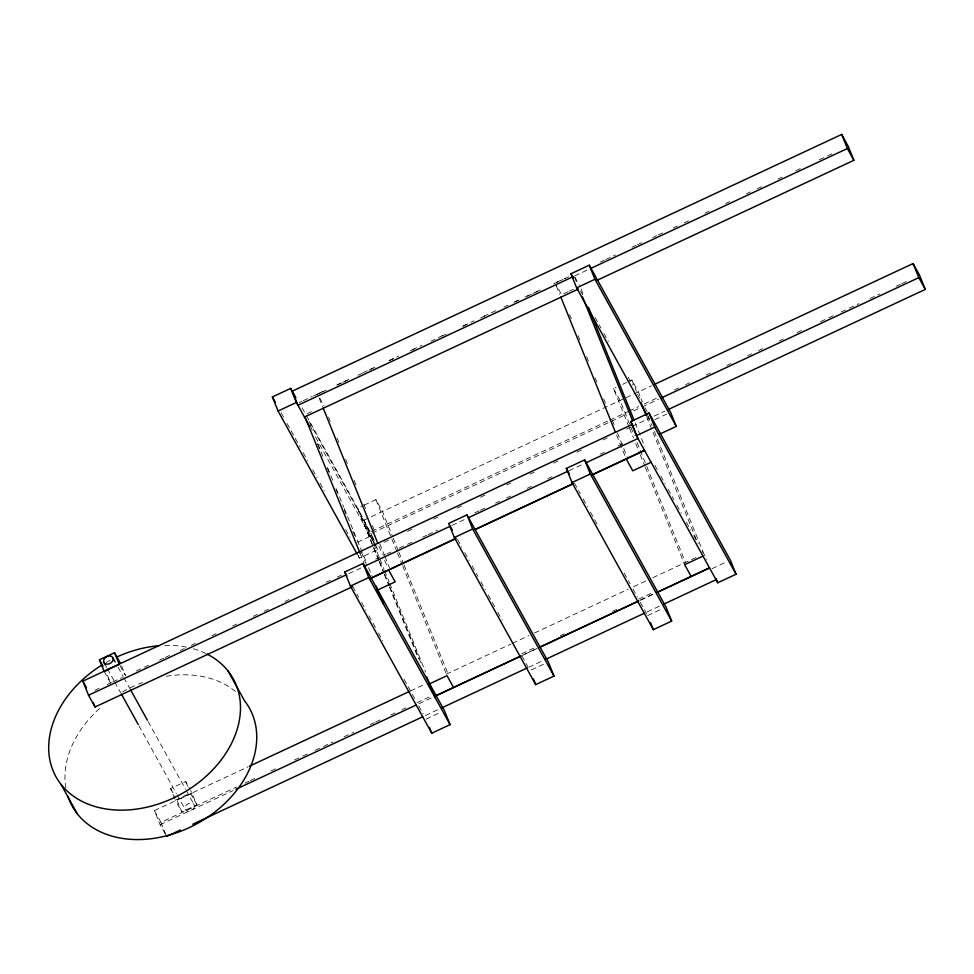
<?xml version="1.0" encoding="UTF-8"?>
<svg xmlns="http://www.w3.org/2000/svg" width="974" height="974" viewBox="0 0 974 974"><rect width="100%" height="100%" fill="white"/><g stroke="black" fill="none" stroke-linecap="round" stroke-linejoin="round"><path stroke-width="0.73" stroke-dasharray="4.87 3.65" d="M299.188 402.566L301.806 401.349M303.121 400.74L312.277 396.455M313.579 395.846L317.512 394.02M318.875 393.374L325.754 390.16M336.736 385.034L349.094 379.251M362.839 372.835L375.197 367.052M388.93 360.636L398.549 356.143M412.282 349.727L421.9 345.234M438.373 337.54L445.24 334.326M463.1 325.986L474.094 320.848M483.701 316.355L496.07 310.572M513.919 302.232L518.046 300.309M524.913 297.094L529.028 295.171M535.895 291.969L541.386 289.4M556.434 282.363L565.59 278.089M316.672 394.58L320.799 392.644M322.175 392.011L326.314 390.075M337.321 384.925L341.46 383.001M342.836 382.356L349.715 379.142M357.982 375.27L362.109 373.346M369 370.132L373.127 368.196M389.649 360.477L393.776 358.542M410.31 350.823L414.437 348.899M430.958 341.18L435.086 339.244M441.977 336.03L446.104 334.094M462.626 326.375L466.765 324.439M480.535 318.011L487.414 314.797M503.935 307.078L508.075 305.142M514.954 301.928L519.081 299.992M527.348 296.133L531.475 294.209M532.851 293.564L539.742 290.349M553.512 283.909L563.142 279.404M564.53 278.759L568.658 276.835M600.325 262.03L604.452 260.107M605.828 259.461L615.471 254.957M631.992 247.238L636.132 245.302M637.507 244.657L641.635 242.733M652.653 237.583L656.78 235.647M658.156 235.014L665.047 231.788M673.302 227.928L677.441 226.005M684.32 222.778L688.448 220.855M704.981 213.136L709.109 211.2M725.63 203.481L729.757 201.545M746.279 193.826L750.418 191.902M757.297 188.676L761.437 186.752M777.958 179.033L782.085 177.098M795.855 170.669L802.734 167.443M819.268 159.724L826.147 156.51M827.523 155.864L834.414 152.65M574.721 275.934L589.867 268.848M307.005 413.731L313.555 410.675M568.171 291.689L561.633 294.745L556.568 285.589M569.486 291.08L573.406 289.241M378.642 560.306L357.592 508.197L362.827 505.749M364.13 505.141L375.903 499.638L382.405 511.411L392.656 536.759M628.887 426.636L613.523 388.602L616.14 387.384M622.678 384.328L626.599 382.49M627.913 381.881L631.834 380.043L638.347 391.816L642.329 401.678M374.442 543.516L369.389 534.361L363.692 520.274L651.484 385.801M371.581 531.402L608.421 420.731M609.797 420.086L627.694 411.722M629.07 411.077L638.713 406.584M644.216 404.003L657.986 397.575M674.507 389.844L678.635 387.92M685.526 384.706L689.653 382.77M706.174 375.051L710.314 373.115M726.835 365.396L730.963 363.472M747.484 355.753L751.624 353.818M758.503 350.603L762.63 348.668M779.163 340.949L783.291 339.013M797.061 332.584L803.94 329.37M820.473 321.651L827.352 318.425M828.728 317.78L835.619 314.565M841.122 311.997L848.013 308.782M849.389 308.137L859.019 303.632M870.038 298.482L879.68 293.978M896.202 286.259L900.329 284.323M901.705 283.69L908.596 280.463M372.141 533.07L626.879 414.047M633.757 410.821L640.649 407.607M642.024 406.962L658.546 399.243M357.628 542.214L372.019 535.493L376.001 545.355M384.158 542.274L391.037 539.048M407.558 531.329L414.449 528.115M433.722 519.105L437.85 517.182M457.135 508.172L464.014 504.946M480.535 497.227L487.426 494.013M506.699 485.003L510.839 483.08M530.112 474.07L534.239 472.134M553.524 463.125L560.403 459.911M576.925 452.192L583.816 448.977M603.089 439.968L607.216 438.032M626.501 429.023L630.628 427.099M632.004 426.454L648.526 418.735M654.041 416.154L665.059 411.016M654.893 419.636L666.666 414.133M357.933 555.484L359.394 558.139L377.717 549.579L376.573 546.755M94.868 690.335L98.995 688.399M107.262 684.539L111.389 682.616M112.765 681.97L122.407 677.466M136.177 671.037L143.056 667.811M144.432 667.166L148.572 665.242M159.578 660.092L163.717 658.168M165.093 657.523L171.972 654.297M180.239 650.437L184.366 648.514M191.257 645.299L195.384 643.364M211.906 635.645L216.033 633.709M232.567 625.99L236.694 624.066M253.216 616.335L257.343 614.411M264.234 611.197L268.361 609.261M284.883 601.542L289.022 599.607M305.544 591.888L309.671 589.964M326.193 582.233L330.332 580.309M337.211 577.095L341.338 575.159M375.769 559.076L385.4 554.571M386.788 553.926L390.915 552.002M399.17 548.143L406.061 544.916M407.436 544.271L414.315 541.057M422.582 537.198L426.709 535.274M428.085 534.629L437.728 530.124M474.91 512.75L479.038 510.814M480.413 510.169L487.304 506.955M495.559 503.095L499.699 501.172M506.577 497.945L510.705 496.022M527.238 488.303L531.366 486.367M547.887 478.648L552.014 476.712M600.215 454.201L604.343 452.265M618.113 445.836L624.991 442.61M348.789 573.613L362.559 567.185M452.058 525.363L465.828 518.923M569.108 470.673L584.254 463.587M174.772 798.838L170.596 788.502L185.705 781.452L190.04 789.293M165.178 833.829L160.113 824.686L154.428 810.599L248.053 766.842M410.541 690.919L424.311 684.479M446.336 674.191L511.058 643.948M512.434 643.303L528.955 635.584M534.47 633.015L628.096 589.258M633.611 586.677L645.993 580.894M652.884 577.679L696.946 557.079M192.219 793.213L177.11 800.275L181.797 811.89L196.906 804.841L190.77 790.596M154.428 810.599L160.929 822.36L236.658 786.98M244.924 783.12L249.052 781.185M250.428 780.539L257.319 777.325M271.089 770.884L277.967 767.67M294.489 759.951L301.38 756.737M302.756 756.092L309.647 752.878M315.15 750.297L322.029 747.082M323.417 746.437L333.047 741.932M344.066 736.782L353.708 732.29M370.23 724.559L374.357 722.635M375.733 721.99L382.624 718.775M390.878 714.916L395.018 712.98M401.897 709.766L406.024 707.83M417.042 702.692L432.188 695.606M521.699 653.785L535.469 647.357M560.245 635.766L564.384 633.843M612.573 611.319L616.7 609.395M638.737 599.095L653.883 592.022M522.052 655.453L537.319 648.294L522.259 655.453M640.332 600.154L654.345 593.629L640.673 600.118M160.113 824.686L233.09 790.584M418.978 703.715L432.748 697.287M712.043 568.694L726.434 561.961M425.492 715.488L439.262 709.048M528.76 667.227L542.53 660.798M647.186 611.891L660.944 605.463M426.076 719.116L440.455 712.384M531.305 669.942L544.393 663.818M647.661 615.568L662.052 608.835M574.891 277.042L579.226 284.883M580.467 290.983L582.671 294.952M595.126 317.487L600.982 328.092M603.917 333.388L608.373 341.46M628.108 377.145L632.491 385.083M637.617 394.36L642.012 402.311M644.946 407.607L647.15 411.588M647.71 416.385L649.171 419.039M613.523 388.602L620.024 400.375L634.257 435.585M654.893 465.316L657.827 470.612M660.762 475.921L665.157 483.871M668.079 489.167L673.947 499.772M676.881 505.08L681.276 513.03M686.402 522.308L690.797 530.258M693.731 535.554L698.127 543.504M702.522 551.467L706.917 559.417M574.392 483.031L580.261 493.635M583.183 498.944L587.578 506.894M590.512 512.19L597.111 524.122M624.224 573.15L630.081 583.755M633.015 589.063L637.41 597.013M640.344 602.309L646.931 614.241M457.463 539.34L461.859 547.291M464.793 552.599L469.188 560.549M472.122 565.845L477.978 576.45M480.913 581.746L485.308 589.708M488.242 595.004L494.829 606.936M497.763 612.232L502.158 620.182M521.942 655.965L527.798 666.569M319.679 397.94L324.013 405.781M302.086 407.802L304.972 413.037M306.433 415.667L364.093 519.97L373.2 542.494M363.692 520.274L370.205 532.048L375.891 546.134M309.014 421.511L372.019 535.493M315.43 436.924L375.514 545.598M376.244 546.925L377.717 549.579M281.169 412.842L284.104 418.15M287.038 423.447L300.223 447.297M303.158 452.606L307.553 460.556M312.678 469.833L317.074 477.784M320.008 483.092L324.403 491.042M345.648 529.466L350.043 537.429M352.795 586.579L358.663 597.184M361.598 602.48L365.993 610.442M368.915 615.738L375.514 627.67M378.448 632.966L382.843 640.916M404.088 679.353L415.813 700.562M418.747 705.858L423.142 713.808M119.972 665.644L125.756 676.102M196.906 804.841L190.405 793.067L175.296 800.129L181.797 811.89M118.073 667.214L123.211 676.492M123.942 677.807L130.528 689.738M148.121 721.551L185.486 789.135M186.217 790.462L194.276 805.035A5.065 3.786 -28.9 0 1 188.639 811.293A5.065 3.786 -28.9 0 1 186.18 805.206A5.065 3.786 -28.9 0 1 194.276 805.035M105.253 664.865L106.726 667.507M107.457 668.834L114.055 680.765M114.786 682.092L120.642 692.697M138.965 725.825L176.331 793.42M177.061 794.735L185.121 809.321M170.596 788.502L175.661 797.657M104.133 671.39L110.646 683.164L105.947 671.549M357.592 508.197L378.923 560.245M379.495 561.657L384.109 572.907M384.681 574.319L389.296 585.569M389.868 586.969L422.156 665.753M310.316 425.589L313.19 432.626M317.804 443.888L324.147 459.363M327.605 467.8L333.948 483.274M336.249 488.899L343.749 507.186M344.321 508.598L366.224 562.047M368.537 567.672L371.995 576.121M648.014 415.764L651.996 425.614M654.272 431.251L703.216 552.38M631.834 380.043L636.387 391.317M646.626 416.665L696.714 540.631M581.088 289.01L583.925 296.047M635.145 422.813L644.825 446.774M574.575 277.237L577.424 284.286M637.093 442.622L685.465 562.339M629.46 428.036L633.441 437.898M635.718 443.535L639.699 453.397M640.271 454.797L644.825 466.071M645.385 467.471L684.649 564.664M569.595 314.468L571.312 318.693M578.13 335.592L579.847 339.816M586.677 356.715L588.381 360.94M595.211 377.851L596.916 382.076M603.746 398.975L605.451 403.199M612.281 420.098L615.13 427.148M617.394 432.773L627.073 456.721M556.264 285.796L559.685 294.245M616.579 435.086L625.125 456.222M393.216 538.159L398.342 550.846M398.914 552.246L403.467 563.52M404.027 564.92L448.417 674.787M375.903 499.638L391.268 537.66M391.84 539.072L396.954 551.747M397.526 553.159L402.079 564.421M402.652 565.833L446.469 674.288M328.567 417.055L330.271 421.279M337.101 438.178L338.806 442.403M345.636 459.302L347.341 463.527M354.171 480.426L357.02 487.475M363.85 504.374L365.554 508.598M372.385 525.497L374.089 529.722M379.775 543.809L384.328 555.083M384.9 556.483L389.454 567.757M319.216 398.244L322.625 406.694M378.959 546.122L382.38 554.571M384.657 560.208L387.506 567.258M373.773 543.906L384.012 569.254M384.584 570.667L389.137 581.941M389.71 583.341L425.553 672.072M379.215 561.718L383.768 572.98M384.34 574.392L388.882 585.654M389.454 587.066L418.479 658.899M317.646 443.913L320.495 450.962M327.325 467.861L329.029 472.086M335.86 488.985L337.564 493.209M344.394 510.12L346.099 514.345M352.929 531.244L354.633 535.469M361.464 552.368L367.161 566.454M360.088 553.281L364.069 563.13M358.262 555.314L359.394 558.139M185.705 781.452L187.799 786.615M121.58 665.778L125.232 674.812M160.929 822.36L166.615 836.447M65.879 788.015A101.259 75.704 -28.9 0 1 102.185 706.15M122.529 691.869A101.259 75.704 -28.9 0 1 137.042 684.698M138.381 684.138A101.259 75.704 -28.9 0 1 142.447 682.555M166.286 676.236A101.259 75.704 -28.9 0 1 236.451 692.271M106.263 662.454A101.259 75.704 -28.9 0 1 110.159 660.311M164.703 645.409A101.259 75.704 -28.9 0 1 186.545 647.138M193.424 648.794A101.259 75.704 -28.9 0 1 205.745 653.457"/><path stroke-width="1.46" d="M357.202 554.157L278.065 411.028L272.379 396.942L290.69 388.382L295.877 397.709M596.38 280.622L853.869 160.296L848.184 146.222L841.67 134.449L292.261 391.171L297.959 405.257L573.345 276.579M646.98 415.07L576.632 287.841L570.947 273.755L589.258 265.196L670.587 412.306L676.285 426.393L659.276 434.331M278.065 411.028L296.376 402.469L309.574 426.32M591.242 268.203L847.368 148.535L853.869 160.296M576.632 287.841L594.944 279.282L676.285 426.393M304.46 417.03L578.483 288.986M654.236 384.511L913.101 263.552L919.614 275.313L925.3 289.4L667.811 409.725M114.555 652.714L119.242 664.329L104.133 671.39L99.445 659.775L114.555 652.714L120.338 663.172M661.297 397.952L918.799 277.639L925.3 289.4M630.714 421.584L649.025 413.025L730.354 560.135L736.052 574.222L717.741 582.769L636.399 435.67L630.714 421.584L632.917 425.553M352.539 586.677L95.05 706.99L88.537 695.229L82.851 681.143L632.26 424.408L637.946 438.495L585.63 462.942M344.735 572.006L363.058 563.447L444.387 710.557L450.073 724.644L431.762 733.191L350.433 586.092L344.735 572.006L346.939 575.975M466.984 514.881L448.673 523.44L454.359 537.526L535.688 684.637L554.011 676.078L548.313 661.991L466.984 514.881L472.67 528.967L554.011 676.078M566.332 468.457L584.644 459.898L665.985 607.009L671.67 621.095L653.359 629.654L572.03 482.544L566.332 468.457L569.266 473.754M636.399 435.67L654.723 427.111L736.052 574.222M88.537 695.229L346.038 574.904M363.935 566.539L450.682 526.009M468.579 517.632L567.72 471.306M350.433 586.092L368.744 577.533L450.073 724.644M454.359 537.526L472.67 528.967M572.03 482.544L590.341 473.985L671.67 621.095M370.437 578.312L455.808 538.415M475.093 529.406L572.858 483.725M592.131 474.715L644.459 450.268M370.327 578.629L455.942 538.622M475.166 529.637L572.688 484.066M591.924 475.081L644.569 450.475M376.828 590.39L395.14 581.843L388.638 570.07M651.082 462.248L632.759 470.807L626.258 459.034M249.429 766.197L409.165 691.564M428.718 684.247L447.029 675.688L453.543 687.461M702.972 556.105L684.649 564.664L691.163 576.425M435.232 696.02L520.834 656.001M539.961 647.077L638.956 600.8M656.817 592.46L709.474 567.866M235.842 789.293L416.227 705.006M435.512 695.996L520.883 656.099M540.156 647.089L637.921 601.408M657.194 592.399L709.522 567.952M166.615 836.447L180.385 830.018M192.779 824.223L422.74 716.767M442.013 707.757L527.384 667.872M545.282 659.508L644.423 613.182M663.708 604.172L716.024 579.725M570.947 273.755L573.138 277.724M450.865 527.409L452.338 530.063M272.379 396.942L275.313 402.238M228.135 671.147L244.401 700.574A101.259 75.704 -28.9 0 1 196.578 823.931A101.259 75.704 -28.9 0 1 67.961 796.379M112.947 657.937A5.065 3.786 -28.9 0 1 107.31 664.195A5.065 3.786 -28.9 0 1 104.851 658.095A5.065 3.786 -28.9 0 1 112.947 657.937L115.151 661.906M130.528 689.738L147.391 720.224M103.792 662.21L105.253 664.865M121.373 694.024L138.235 724.498M99.445 659.775L103.061 666.313M82.851 681.143L86.467 687.681M61.021 784.374L77.287 813.801M426.758 677.003L435.402 698.115M376.025 585.971L383.525 604.257M913.101 263.552L918.799 277.639M841.67 134.449L847.368 148.535M589.258 265.196L594.944 279.282M649.025 413.025L654.723 427.111M716.024 578.544L717.741 582.769M641.014 402.773L646.139 415.435M588.479 307.321L634.025 420.05M582.549 296.96L632.625 420.902M560.817 297.058L615.446 432.273M650.51 622.605L653.359 629.654M584.644 459.898L590.341 473.985M533.411 679L535.688 684.637M323.198 408.094L377.827 543.309M304.886 416.653L360.088 553.281M429.485 727.566L431.762 733.191M363.058 563.447L368.744 577.533M290.69 388.382L296.376 402.469M93.346 702.765L95.05 706.99M207.024 654.09A101.259 75.704 -28.9 0 1 208.241 774.293A101.259 75.704 -28.9 0 1 64.929 788.855A101.259 75.704 -28.9 0 1 102.453 664.718M116.77 657.036A101.259 75.704 -28.9 0 1 158.859 645.738"/></g></svg>
